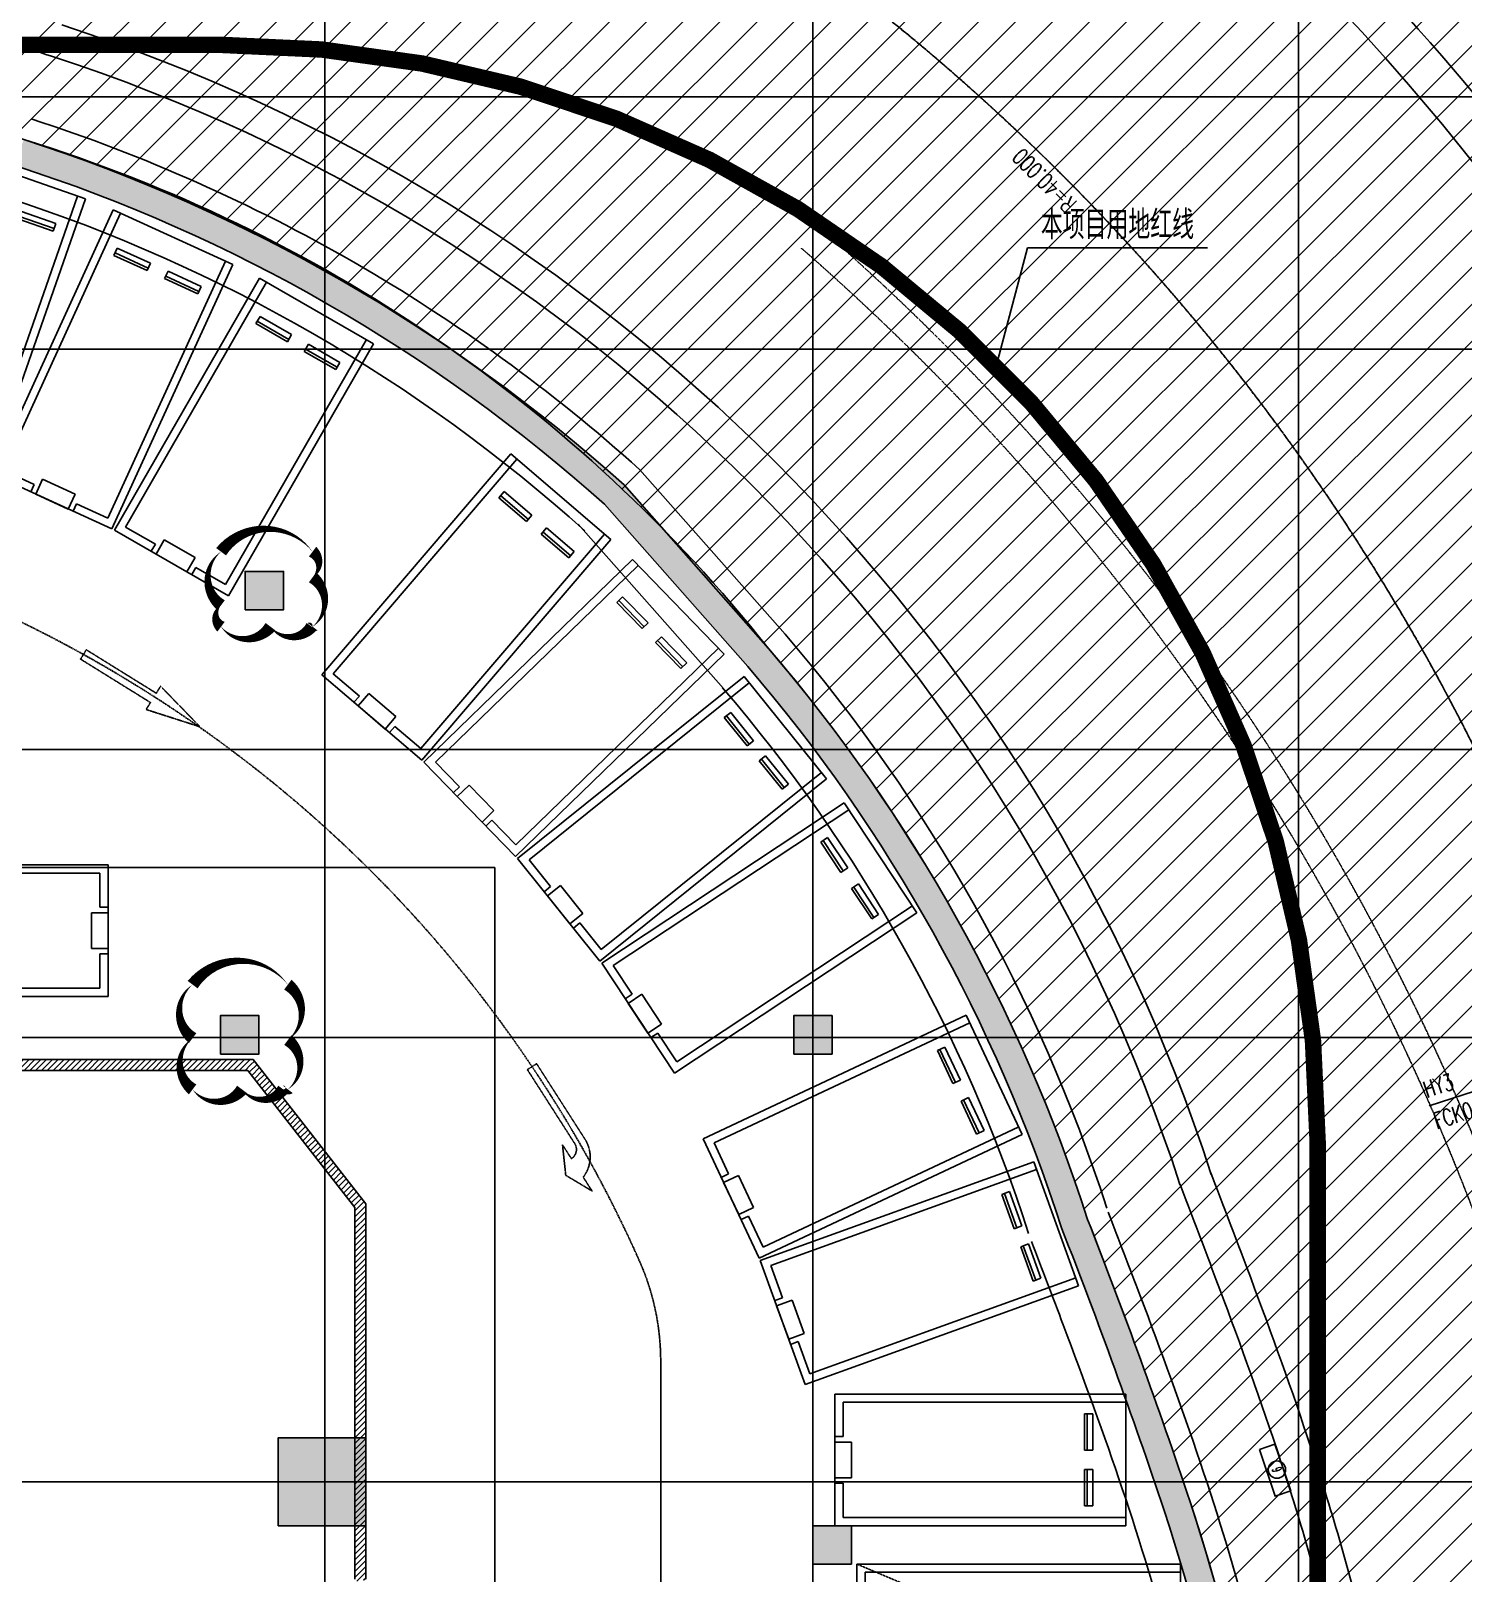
# Model space of a CAD drawing. Extents: x -12047294 to -5625356, y -1456591 to -622873.
# Drawn here: x -5738346 to -5712237, y -686239 to -658119 of the extents above; entities that cross this region are included whole.
import ezdxf
from ezdxf.enums import TextEntityAlignment as Align
from ezdxf.xclip import XClip

# ---------------------------------------------------------------- set-up
doc = ezdxf.new("R2010")
doc.units = 0
doc.header["$LTSCALE"] = 10
doc.header["$MEASUREMENT"] = 0
doc.header["$XCLIPFRAME"] = 2
for name, pattern in [('CENTER', [2, 1.25, -0.25, 0.25, -0.25]), ('DASH', [0.35, 0.25, -0.1]), ('DASHDOT', [1, 0.5, -0.25, 0, -0.25]), ('DASHED2', [9.525, 6.35, -3.175]), ('DOTE', [2.42, 2, -0.2, 0.02, -0.2])]:
    doc.linetypes.add(name, pattern=pattern)
for name, color, linetype in [('A-15-PKNG-普通车位', 162, 'Continuous'), ('A-15-PKNG-机械车位', 136, 'Continuous'), ('A-CENTER-LINE_道路中心线_', 1, 'DOTE'), ('A-COLUMN', 10, 'Continuous'), ('A-DIMLEAD', 130, 'Continuous'), ('A-FireH', 6, 'Continuous'), ('A-TEXTROOM-报建', 210, 'Continuous'), ('A-TK', 7, 'Continuous'), ('A-WALL', 2, 'Continuous'), ('A-车行线', 144, 'DASH'), ('AXIS', 3, 'Continuous'), ('A用地红线', 10, 'Continuous'), ('CX-7消防模块箱', 51, 'Continuous'), ('DOTE', 9, 'DOTE'), ('f3-负三层隧道', 8, 'Continuous'), ('JXD', 3, 'Continuous'), ('PS-排水', 140, 'Continuous'), ('PUB_HATCH', 252, 'Continuous'), ('WALL-外', 1, 'Continuous'), ('共享通道', 4, 'Continuous'), ('特征点_FC', 2, 'Continuous'), ('设计参数_FC', 2, 'Continuous')]:
    doc.layers.add(name, color=color, linetype=linetype)
doc.layers.add('A-本次修改', color=6, linetype='Continuous', plot=False)
doc.styles.add('_TCH_DIM', font='tjromans.shx', dxfattribs={"width": 0.8, "bigfont": 'tjhztxt.shx'})
doc.styles.add('EICAD', font='simplex.shx', dxfattribs={"width": 0.707, "height": 2, "bigfont": 'tjkts.shx'})
doc.styles.add('SMEDI', font='simplex.shx', dxfattribs={"width": 0.75, "bigfont": 'tjhts.shx'})
pattern_1 = [(45, (-533914.12, 53.85), (-53.0330298, 53.0330298), [])]

# ---------------------------------------------------------------- blocks, each defined once
blk = doc.blocks.new('car-0')
for p, q in [((0, -5300, -100), (0, 0, -100)), ((0, 0, -100), (2400, 0, -100)), ((2400, 0, -100), (2400, -5300, -100)), ((150, 0, -100), (150, -5150, -100)), ((2250, -5150, -100), (2250, 0, -100)), ((360, -750, -100), (360, -600, -100)), ((360, -600, -100), (1025, -600, -100)), ((1025, -700, -100), (360, -700, -100)), ((1025, -750, -100), (360, -750, -100)), ((1025, -600, -100), (1025, -750, -100)), ((2041, -600, -100), (1376, -600, -100)), ((1376, -600, -100), (1376, -750, -100)), ((1376, -700, -100), (2041, -700, -100)), ((1376, -750, -100), (2041, -750, -100)), ((2041, -750, -100), (2041, -600, -100)), ((875, -5000, -100), (875, -5300, -100)), ((1525, -5000, -100), (875, -5000, -100)), ((1525, -5300, -100), (1525, -5000, -100)), ((2400, -5300, -100), (0, -5300, -100)), ((150, -5150, -100), (775, -5150, -100)), ((775, -5150, -100), (775, -5300, -100)), ((875, -5300, -100), (1525, -5300, -100)), ((1625, -5300, -100), (1625, -5150, -100)), ((1625, -5150, -100), (2250, -5150, -100))]:
    blk.add_line(p, q)
blk = doc.blocks.new('*U58')
at = {"layer": 'A-15-PKNG-普通车位', "xscale": -1, "rotation": 277.784948541625}
blk.add_blockref('car-0', (31539, -23248, 100), dxfattribs=at)
blk = doc.blocks.new('二层机械车库')
at = {"layer": 'A-15-PKNG-机械车位'}
for p, q in [((0, -100), (0, -7600)), ((0, -100), (5900, -100)), ((0, -2600), (0, -100)), ((5900, -100), (0, -100)), ((5750, -250), (0, -250)), ((5750, -925), (5750, -250)), ((5900, -100), (5900, -2600)), ((5900, -7600), (5900, -100)), ((750, -510), (600, -510)), ((600, -510), (600, -1175)), ((700, -1175), (700, -510)), ((750, -1175), (750, -510)), ((5900, -1025), (5600, -1025)), ((5600, -1025), (5600, -1675)), ((5900, -925), (5750, -925)), ((5900, -1675), (5900, -1025)), ((600, -1175), (750, -1175)), ((600, -2190), (600, -1525)), ((600, -1525), (750, -1525)), ((700, -1525), (700, -2190)), ((750, -1525), (750, -2190)), ((5600, -1675), (5900, -1675)), ((5750, -2450), (5750, -1775)), ((5750, -1775), (5900, -1775)), ((750, -2190), (600, -2190)), ((0, -2450), (5750, -2450)), ((0, -2600), (5900, -2600)), ((0, -5100), (0, -2600)), ((5900, -2600), (0, -2600)), ((5750, -2750), (0, -2750)), ((5750, -3425), (5750, -2750)), ((5900, -2600), (5900, -5100)), ((750, -3010), (600, -3010)), ((600, -3010), (600, -3675)), ((700, -3675), (700, -3010)), ((750, -3675), (750, -3010)), ((5900, -3525), (5600, -3525)), ((5600, -3525), (5600, -4175)), ((5900, -3425), (5750, -3425)), ((5900, -4175), (5900, -3525)), ((600, -3675), (750, -3675)), ((600, -4690), (600, -4025)), ((600, -4025), (750, -4025)), ((700, -4025), (700, -4690)), ((750, -4025), (750, -4690)), ((5600, -4175), (5900, -4175)), ((5750, -4950), (5750, -4275)), ((5750, -4275), (5900, -4275)), ((750, -4690), (600, -4690)), ((0, -4950), (5750, -4950)), ((0, -5100), (5900, -5100)), ((0, -7600), (0, -5100)), ((5900, -5100), (0, -5100)), ((5750, -5250), (0, -5250)), ((5750, -5925), (5750, -5250)), ((5900, -5100), (5900, -7600)), ((750, -5510), (600, -5510)), ((600, -5510), (600, -6175)), ((700, -6175), (700, -5510)), ((750, -6175), (750, -5510)), ((600, -6175), (750, -6175)), ((5900, -6025), (5600, -6025)), ((5600, -6025), (5600, -6675)), ((5900, -5925), (5750, -5925)), ((5900, -6675), (5900, -6025)), ((600, -7190), (600, -6525)), ((600, -6525), (750, -6525)), ((700, -6525), (700, -7190)), ((750, -6525), (750, -7190)), ((5600, -6675), (5900, -6675)), ((5750, -7450), (5750, -6775)), ((5750, -6775), (5900, -6775)), ((750, -7190), (600, -7190)), ((0, -7450), (5750, -7450)), ((0, -7600), (5900, -7600)), ((5900, -7600), (0, -7600))]:
    blk.add_line(p, q, dxfattribs=at)
at = {"layer": 'A-15-PKNG-机械车位', "linetype": 'DASH'}
for p, q in [((0, -2600), (5900, -100)), ((0, -5100), (5900, -2600)), ((5900, -5100), (0, -2600)), ((0, -7600), (5900, -5100)), ((5900, -7600), (0, -5100))]:
    blk.add_line(p, q, dxfattribs=at)
blk = doc.blocks.new('dFASDWA$Wfdf3')
at = {"layer": 'A-15-PKNG-普通车位'}
for name, p, rotation in [('*U58', (2115302, 56671, -100), 62.95571453074376), ('*U58', (2116516, 58798, -100), 57.6341221255855), ('*U58', (2117921, 60804, -100), 52.31252972042736), ('*U58', (2120909, 64381, -100), 41.66934491011087), ('*U58', (2122812, 65923, -100), 36.34775250495254), ('*U58', (2124849, 67281, -100), 31.02616009979407), ('*U58', (2127004, 68444, -100), 25.70456769463572), ('car-0', (2145461, 59650, 100), 90), ('*U58', (2130381, 69896, -100), 17.38467670156058), ('*U58', (2132750, 70519, -100), 12.06308429640233)]:
    blk.add_blockref(name, p, dxfattribs=dict(at, rotation=rotation))
at = {"layer": 'A-15-PKNG-普通车位', "xscale": -1, "rotation": 270}
blk.add_blockref('car-0', (2169311, 50000, 100), dxfattribs=at)
at = {"layer": 'A-15-PKNG-机械车位', "xscale": -1}
blk.add_blockref('二层机械车库', (2170311, 49400), dxfattribs=at)
blk = doc.blocks.new('fdfADQW$#fdF3R')
at = {"layer": 'PUB_HATCH'}
for points in [[(10197359, -2082387), (10197715, -2082034, 0.104919), (10186771, -2075736), (10186721, -2075883), (10186617, -2076212, -0.104675)], [(10199972, -2085346), (10200349, -2085018), (10197715, -2082034), (10197359, -2082387)], [(10205694, -2095595), (10206165, -2095427, 0.099517), (10200349, -2085018), (10199972, -2085346, -0.099618)], [(10207560, -2100734), (10208035, -2100577, 0.012959), (10206165, -2095427), (10205694, -2095595, -0.012992)], [(10209474, -2110519), (10209972, -2110481, 0.06042), (10208035, -2100577), (10207560, -2100734, -0.060415)]]:
    blk.add_hatch(color=256, dxfattribs=at).paths.add_polyline_path(points)
at = {"layer": 'A-COLUMN'}
for radius, start, end in [(41908, 4.1557, 17.9861), (41408, 4.1538, 17.9832)]:
    blk.add_arc((10168175, -2113518), radius, start, end, dxfattribs=at)
at = {"layer": 'WALL-外'}
for p, q in [((10200349, -2085018), (10197715, -2082034)), ((10199972, -2085346), (10197359, -2082387))]:
    blk.add_line(p, q, dxfattribs=at)
for centre, radius, start, end in [((10177401, -2104674), 30417, 48.0997, 72.0578), ((10177401, -2104674), 29917, 48.1552, 72.0578), ((10177365, -2104688), 30252, 17.8262, 40.559), ((10177365, -2104688), 29752, 17.796, 40.5516), ((10107768, -2134062), 105710, 18.46726, 21.43719), ((10107768, -2134062), 105210, 18.4684, 21.44579)]:
    blk.add_arc(centre, radius, start, end, dxfattribs=at)
blk = doc.blocks.new('A$C08C4793D')
at = {"layer": 'A-车行线', "ltscale": 2}
for p, q in [((0, 2500), (250, 2500)), ((250, 2500), (250, 0)), ((583, 2500), (833, 2500)), ((583, 2500), (583, 0)), ((250, 0), (583, 0))]:
    blk.add_line(p, q, dxfattribs=at)
for points in [[(417, 4167), (0, 2500)], [(417, 4167), (833, 2500)]]:
    blk.add_lwpolyline(points, dxfattribs=at)
blk = doc.blocks.new('A$C55541BB0')
at = {"layer": 'A-车行线', "ltscale": 2}
for p, q in [((667, 4167), (667, 3667)), ((667, 3000), (667, 2500)), ((0, 2724), (0, 0)), ((333, 2667), (333, 0)), ((333, 0), (0, 0))]:
    blk.add_line(p, q, dxfattribs=at)
for points in [[(1083, 3333), (667, 4167)], [(1083, 3333), (667, 2500)]]:
    blk.add_lwpolyline(points, dxfattribs=at)
for centre, radius, start in [((1000, 2724), 1000, 109.4712), ((667, 2667), 333, 90)]:
    blk.add_arc(centre, radius, start, 180, dxfattribs=at)
blk = doc.blocks.new('dASDASEWQ%$555443')
at = {"layer": 'A-车行线', "ltscale": 5}
blk.add_line((2431022, 53000), (2431022, 11250), dxfattribs=at)
for centre, radius, start, end in [((2409015, 45184), 23673, 24.058, 82.7825), ((2426522, 53000), 4500, 0, 24.058)]:
    blk.add_arc(centre, radius, start, end, dxfattribs=at)
at = {"layer": 'A-车行线', "extrusion": (0, 0, -1)}
for name, p, xscale, yscale, zscale, rotation in [('A$C08C4793D', (-2420368, 65672), 0.6000060000660609, 0.6000060000660609, -0.6000060000660608, 121.8334320365464), ('A$C55541BB0', (-2428760, 58423), -0.6000051700102624, 0.6000051700102624, -0.6000051700102624, 147.357433661074)]:
    blk.add_blockref(name, p, dxfattribs=dict(at, xscale=xscale, yscale=yscale, zscale=zscale, rotation=rotation))
blk = doc.blocks.new('FDFe23wdwd3234')
at = {"layer": 'A-CENTER-LINE_道路中心线_', "color": 156, "ltscale": 5}
for start, end in [(50.0155968, 72.0950689), (17.9049311, 50.0155968)]:
    blk.add_arc((42050.504, 64351.071), 40000, start, end, dxfattribs=at)
at = {"layer": 'AXIS', "color": 156, "linetype": 'CENTER', "ltscale": 0.1}
blk.add_arc((42050.544, 64351.103), 40000, 17.9049334, 72.0950711, dxfattribs=at)
at = {"layer": 'CX-7消防模块箱', "color": 156, "elevation": 7691.255}
blk.add_lwpolyline([(73938.029, 69390.545), (74224.549, 68537.371), (74508.94, 68632.877), (74222.42, 69486.052)], close=True, dxfattribs=at)
at = {"layer": 'CX-7消防模块箱', "color": 156}
blk.add_circle((74258.197, 69021.857, 7691.255), 157.5, dxfattribs=at)
at = {"layer": 'f3-负三层隧道', "color": 156, "linetype": 'DASHED2', "ltscale": 0.1}
for radius in [44715.244, 44215.244]:
    blk.add_arc((36534.036, 57963.085), radius, 0, 48.9163701, dxfattribs=at)
at = {"layer": 'JXD', "color": 156}
for centre, start, end in [((42050.544, 64351.103), 36.8520852, 49.6427988), ((42050.543, 64351.102), 36.8520826, 49.6427963)]:
    blk.add_arc(centre, 45750, start, end, dxfattribs=at)
at = {"layer": 'PS-排水', "color": 156}
for points in [[(73061.276, 74405.678, 0.240409312), (52105.116, 95361.836, 0.240409312)], [(73061.275, 74405.675, 0.240409312), (52105.116, 95361.835, 0.240409312)]]:
    blk.add_lwpolyline(points, format="xyb", dxfattribs=at)
for points in [[(73051.792, 74432.532), (73246.777, 73922.764), (73442.055, 73412.232), (74021.731, 71876.18), (74399.991, 70846.212), (75137.118, 68658.68), (75488.646, 67497.81), (76081.432, 65137.993), (76325.38, 63947.559), (76719.94, 61549.433), (76869.255, 60343.386), (77035.549, 58492.835), (77081.405, 57849.374), (77154.181, 56598.947), (77181.948, 55991.724), (77223.021, 54898.252), (77238.098, 54412.635), (77264.542, 53438.679), (77275.911, 52945.436), (77286.975, 52387.527), (77287.198, 52376.217), (77287.422, 52364.883)], [(73051.793, 74432.535), (73246.777, 73922.767), (73442.056, 73412.235), (74021.732, 71876.183), (74399.992, 70846.215), (75137.119, 68658.683), (75488.647, 67497.813), (76081.433, 65137.996), (76325.381, 63947.562), (76719.941, 61549.436), (76869.256, 60343.389), (77035.551, 58492.838), (77081.406, 57849.377), (77154.182, 56598.95), (77181.949, 55991.727), (77223.023, 54898.255), (77238.1, 54412.638), (77264.543, 53438.682), (77275.913, 52945.439), (77286.976, 52387.53), (77287.2, 52376.22), (77287.423, 52364.886)]]:
    blk.add_open_spline(points, degree=3, knots=[0, 0, 0, 0, 1.634643668, 1.634643668, 4.903931003, 4.903931003, 8.499583121, 8.499583121, 12.095235239, 12.095235239, 15.690887358, 15.690887358, 17.608236324, 17.608236324, 19.420466597, 19.420466597, 20.874407454, 20.874407454, 22.328348312, 22.328348312, 22.358372245, 22.358372245, 22.358372245, 22.358372245], dxfattribs=at)
at = {"layer": '共享通道', "color": 156}
for p, q in [((62645.118, 87253.142), (65293.082, 84254.477)), ((62645.119, 87253.144), (65293.083, 84254.479)), ((61520.749, 86260.27), (64168.713, 83261.606))]:
    blk.add_line(p, q, dxfattribs=at)
for points in [[(72490.527, 74220.624, 0.240409312), (51920.062, 94791.087, 0.240409312)], [(72490.526, 74220.621, 0.240409312), (51920.062, 94791.085, 0.240409312)], [(62645.119, 87253.144, 0.105100522), (51549.955, 93649.587, 0.240409312)], [(62645.118, 87253.142, 0.105100522), (51549.955, 93649.586, 0.240409312)], [(61642.136, 86137.783, 0.105100522), (51087.322, 92222.711, 0.240409312)], [(71158.777, 73788.83, 0.098977711), (65293.082, 84254.477, 0.240409312)], [(71158.777, 73788.833, 0.098977711), (65293.083, 84254.479, 0.240409312)], [(69731.902, 73326.196, 0.098977711), (64153.742, 83278.821, 0.098977711)]]:
    blk.add_lwpolyline(points, format="xyb", dxfattribs=at)
for centre, start, end in [((42050.544, 64351.103), 36.8520852, 49.6427988), ((42050.543, 64351.102), 36.8520826, 49.6427963)]:
    blk.add_arc(centre, 46550, start, end, dxfattribs=at)
for points, knots in [([(29588.097, 98999.92), (30167.501, 98976.338), (30746.84, 98952.759), (32484.009, 98875.157), (33640.994, 98814.267), (36145.379, 98622.545), (37491.766, 98478.319), (40171.248, 98073.484), (41504.033, 97817.85), (44230.925, 97191.098), (45621.475, 96810.447), (48379.518, 95974.044), (49748.417, 95520.731), (51383.832, 94971.616), (51651.674, 94881.442), (51919.53, 94791.263)], [0, 0, 0, 0, 1.737847834, 1.737847834, 5.213543503, 5.213543503, 9.27985726, 9.27985726, 13.346171018, 13.346171018, 17.672115646, 17.672115646, 21.998060275, 21.998060275, 22.845508582, 22.845508582, 22.845508582, 22.845508582]), ([(29588.097, 98999.919), (30167.502, 98976.337), (30746.84, 98952.758), (32484.009, 98875.156), (33640.994, 98814.266), (36145.379, 98622.543), (37491.766, 98478.317), (40171.248, 98073.482), (41504.033, 97817.848), (44230.925, 97191.097), (45621.476, 96810.446), (48379.518, 95974.042), (49748.417, 95520.729), (51383.832, 94971.614), (51651.674, 94881.44), (51919.53, 94791.261)], [0, 0, 0, 0, 1.737847834, 1.737847834, 5.213543503, 5.213543503, 9.27985726, 9.27985726, 13.346171018, 13.346171018, 17.672115646, 17.672115646, 21.998060275, 21.998060275, 22.845508582, 22.845508582, 22.845508582, 22.845508582]), ([(72491.388, 74218.18), (72686.423, 73708.279), (72881.431, 73198.447), (73459.36, 71667.015), (73835.183, 70643.476), (74565.642, 68475.58), (74912.651, 67328.835), (75496.535, 65002.871), (75737.663, 63825.613), (76164.341, 61228.444), (76329.119, 59805.723), (76548.023, 56956.474), (76605.918, 55528.64), (76661.93, 53545.144), (76674.945, 52990.636), (76687.305, 52364.883)], [0, 0, 0, 0, 1.635070645, 1.635070645, 4.905211934, 4.905211934, 8.505641039, 8.505641039, 12.106070143, 12.106070143, 16.395222674, 16.395222674, 20.684375205, 20.684375205, 22.347901886, 22.347901886, 22.347901886, 22.347901886]), ([(72491.389, 74218.183), (72686.424, 73708.282), (72881.432, 73198.45), (73459.361, 71667.018), (73835.183, 70643.478), (74565.643, 68475.583), (74912.651, 67328.838), (75496.536, 65002.874), (75737.664, 63825.616), (76164.343, 61228.447), (76329.12, 59805.725), (76548.024, 56956.477), (76605.92, 55528.642), (76661.931, 53545.147), (76674.947, 52990.639), (76687.307, 52364.886)], [0, 0, 0, 0, 1.635070645, 1.635070645, 4.905211934, 4.905211934, 8.505641039, 8.505641039, 12.106070143, 12.106070143, 16.395222674, 16.395222674, 20.684375205, 20.684375205, 22.347901886, 22.347901886, 22.347901886, 22.347901886]), ([(71183.778, 73718.024), (71378.979, 73207.688), (71573.404, 72699.37), (72147.383, 71178.369), (72517.989, 70168.437), (73196.902, 68153.041), (73505.355, 67142.934), (74168.691, 64592.043), (74475.59, 63021.555), (74872.235, 60223.138), (74995.067, 59000.932), (75163.652, 56535.688), (75212.194, 55292.023), (75262.464, 53504.091), (75275.056, 52968.177), (75287.031, 52364.883)], [0, 0, 0, 0, 1.636467138, 1.636467138, 4.909401414, 4.909401414, 8.182335689, 8.182335689, 13.122663688, 13.122663688, 16.914206747, 16.914206747, 20.705749806, 20.705749806, 22.323194999, 22.323194999, 22.323194999, 22.323194999]), ([(71183.779, 73718.027), (71378.98, 73207.69), (71573.405, 72699.372), (72147.384, 71178.372), (72517.99, 70168.44), (73196.903, 68153.044), (73505.356, 67142.937), (74168.692, 64592.046), (74475.591, 63021.558), (74872.236, 60223.141), (74995.068, 59000.935), (75163.653, 56535.69), (75212.196, 55292.026), (75262.466, 53504.094), (75275.058, 52968.18), (75287.033, 52364.886)], [0, 0, 0, 0, 1.636467138, 1.636467138, 4.909401414, 4.909401414, 8.182335689, 8.182335689, 13.122663688, 13.122663688, 16.914206747, 16.914206747, 20.705749806, 20.705749806, 22.323194999, 22.323194999, 22.323194999, 22.323194999]), ([(69782.767, 73182.143), (69978.442, 72670.57), (70172.552, 72163.058), (70743.059, 70651.157), (71108.586, 69654.306), (71770.531, 67687.929), (72068.456, 66710.432), (72576.772, 64751.649), (72792.58, 63754.355), (73200.552, 61465.339), (73369.316, 60170.604), (73606.838, 57550.791), (73674.812, 56220.09), (73733.99, 54488.438), (73745.158, 54112.012), (73765.343, 53352.699), (73774.365, 52966.647), (73784.239, 52488.836), (73785.49, 52427.226), (73786.734, 52364.883)], [0, 0, 0, 0, 1.640459197, 1.640459197, 4.92137759, 4.92137759, 8.202295983, 8.202295983, 11.483214376, 11.483214376, 15.65184957, 15.65184957, 19.820484765, 19.820484765, 20.974102623, 20.974102623, 22.127720482, 22.127720482, 22.296397607, 22.296397607, 22.296397607, 22.296397607])]:
    blk.add_open_spline(points, degree=3, knots=knots, dxfattribs=at)
at = {"layer": '特征点_FC', "color": 156, "linetype": 'Continuous'}
blk.add_lwpolyline([(80113.208, 76648.621), (78685.857, 76187.464), (77035.195, 75654.158)], dxfattribs=at)
at = {"layer": 'CX-7消防模块箱', "color": 156, "style": 'SMEDI', "width": 0.75}
blk.add_text('9', height=171.425, rotation=288.5634929, dxfattribs=at).set_placement((74164.275, 69032.294, 7691.255), (74189.613, 68956.845, 7691.255), align=Align.FIT)
at = {"layer": '特征点_FC', "color": 156, "style": 'EICAD', "width": 0.707}
for s, p in [('HY3', (76989.08, 75796.893)), ('FCK0+550.523', (77173.543, 75225.952))]:
    blk.add_text(s, height=300, rotation=17.9049306, dxfattribs=at).set_placement(p)
at = {"layer": '设计参数_FC', "color": 156, "style": 'EICAD', "width": 0.707}
blk.add_text('R=40.000', height=300, rotation=134.9999995, dxfattribs=at).set_placement((70630.421, 92127.561))
blk = doc.blocks.new('_FZH')
blk.add_lwpolyline([(-0.5, -0.5), (0.5, -0.5), (0.5, 0.5), (-0.5, 0.5)], close=True)
at = {"layer": 'PUB_HATCH'}
blk.add_solid([(-0.5, -0.5), (0.5, -0.5), (-0.5, 0.5), (0.5, 0.5)], dxfattribs=at)

msp = doc.modelspace()

# ---------------------------------------------------------------- hatches: boundary and pattern name
at = {"layer": 'A-FireH'}
h = msp.add_hatch(dxfattribs=at)
h.set_pattern_fill('普通砖', color=256, scale=30, style=0)
h.set_pattern_definition(pattern_1)
h.paths.add_polyline_path([(-5769156.3, -677006.8), (-5769089.7, -677073.4), (-5734389.7, -677073.4), (-5734292, -676873.4), (-5769089.7, -676873.4)])
h = msp.add_hatch(dxfattribs=at)
h.set_pattern_fill('普通砖', color=256, scale=30, style=0)
h.set_pattern_definition(pattern_1)
h.paths.add_polyline_path([(-5734292, -676873.4), (-5734389.7, -677073.4), (-5732439.7, -679573.4), (-5732239.7, -679504.7)])
h = msp.add_hatch(dxfattribs=at)
h.set_pattern_fill('普通砖', color=256, scale=30, style=0)
h.set_pattern_definition(pattern_1)
h.paths.add_polyline_path([(-5732239.7, -679504.7), (-5732439.7, -679573.4), (-5732439.7, -686348.4), (-5732373, -686415.1), (-5732239.7, -686348.4)])
at = {"layer": 'A-TEXTROOM-报建'}
h = msp.add_hatch(dxfattribs=at)
h.set_pattern_fill('ANSI31', color=156, scale=300)
h.set_pattern_definition([(45, (6459.6, 7e-09), (-336.759605, 336.759605), [])])
edge = h.paths.add_edge_path(flags=16)
edge.add_arc((-5789890.1, -733372.9), 19800.3, 180.00002, 210.33182)
edge.add_line((-5806980, -743372.1), (-5798690.9, -743375))
edge.add_arc((-5798679.1, -768354), 24979, 71.82959, 90.02715, ccw=False)
edge.add_arc((-5798679.1, -768354), 24979, 46.40636, 71.82959, ccw=False)
edge.add_arc((-5761511.4, -729209.4), 29000, 226.55073, 235.72344)
edge.add_line((-5777843.9, -753173), (-5734626.5, -753172.4))
edge.add_line((-5734626.5, -753172.4), (-5734626.6, -742573))
edge.add_line((-5734626.6, -742573), (-5724090.3, -742573.2))
edge.add_line((-5724090.3, -742573.2), (-5724090.3, -706873))
edge.add_line((-5724090.3, -706873), (-5715090.4, -706873))
edge.add_line((-5715090.4, -706873), (-5715090.4, -697848.9))
edge.add_arc((-5806750.6, -701974.8), 91753, 2.577338, 4.963321)
edge.add_arc((-5757072.8, -697881.8), 41908, 5.26452, 17.9861)
edge.add_arc((-5817479.3, -718426.1), 105710, 18.467251, 21.437185)
edge.add_arc((-5747882, -689052.2), 30252, 17.82622, 40.55905)
edge.add_arc((-5746701.1, -686704.3), 27846.7, 38.4683, 72.82075)
edge.add_arc((-5793741.7, -821555.8), 170652.4, 71.1042, 72.756978)
edge.add_line((-5743156, -658573.2), (-5782091.3, -658573.2))
edge.add_line((-5782091.3, -658573.2), (-5782091.3, -664172.9))
edge.add_line((-5782091.3, -664172.9), (-5804290.4, -664172.9))
edge.add_line((-5804290.4, -664172.9), (-5804290.4, -680572.8))
edge.add_line((-5804290.4, -680572.8), (-5809690.4, -680572.8))
edge.add_line((-5809690.4, -680572.8), (-5809690.4, -733372.9))
h.paths.add_polyline_path([(-5821993.3, -644043.7), (-5678940.3, -644043.7), (-5678940.3, -767193.7), (-5821993.3, -767193.7)])

# ---------------------------------------------------------------- linework, layer by layer
at = {"layer": 'A-DIMLEAD'}
for p, q in [((-5720747.8, -664231.1), (-5720179.3, -662075)), ((-5720179.3, -662075), (-5716894.8, -662075))]:
    msp.add_line(p, q, dxfattribs=at)
at = {"layer": 'A-DIMLEAD', "const_width": 60}
msp.add_lwpolyline([(-5720755.5, -664260.1, 1), (-5720740.2, -664202.1, 1)], format="xyb", close=True, dxfattribs=at)
at = {"layer": 'A-TEXTROOM-报建', "color": 156}
msp.add_lwpolyline([(-5809690.4, -733372.9, 0.1331257), (-5806980, -743372.1), (-5798690.9, -743375, -0.0795691), (-5790889.5, -744620.6, -0.111387), (-5781455.1, -750263, 0.0400449), (-5777843.9, -753173), (-5734626.5, -753172.4), (-5734626.6, -742573), (-5724090.3, -742573.2), (-5724090.3, -706873), (-5715090.4, -706873), (-5715090.4, -697848.9, 0.0104112), (-5715341.6, -694036.5, 0.0555655), (-5717212.8, -684941.1, 0.0129595), (-5719082.4, -679791.1, 0.0995173), (-5724898.4, -669381.4, 0.1510236), (-5738476.2, -660100, 0.0072117), (-5743156, -658573.2), (-5782091.3, -658573.2), (-5782091.3, -664172.9), (-5804290.4, -664172.9), (-5804290.4, -680572.8), (-5809690.4, -680572.8)], format="xyb", close=True, dxfattribs=at)
at = {"layer": 'A-WALL'}
for p, q in [((-5769089.7, -676873.4), (-5734292, -676873.4)), ((-5769089.7, -677073.4), (-5734389.7, -677073.4)), ((-5734389.7, -677073.4), (-5732439.7, -679573.4)), ((-5734292, -676873.4), (-5732239.7, -679504.7)), ((-5732439.7, -679573.4), (-5732439.7, -686348.4)), ((-5732239.7, -679504.7), (-5732239.7, -686348.4))]:
    msp.add_line(p, q, dxfattribs=at)
at = {"layer": 'A-本次修改', "color": 7}
msp.add_lwpolyline([(-5734879, -667616, 0, 225, 0.5), (-5734879, -668591, 0, 225, 0.5), (-5734879, -668982.6, 0, 225, 0.5), (-5733979, -668982.6, 0, 225, 0.5), (-5733229, -668982.6, 0, 225, 0.5), (-5733211.3, -668982.6, 0, 225, 0.5), (-5733211.3, -668082.6, 0, 225, 0.5), (-5733211.3, -667616, 0, 225, 0.5)], format="xyseb", close=True, dxfattribs=at)
at = {"layer": 'A-本次修改', "color": 3}
msp.add_lwpolyline([(-5735397.7, -675509, 0, 225, 0.5), (-5735397.7, -676484, 0, 225, 0.5), (-5735397.7, -677418.5, 0, 225, 0.5), (-5734497.7, -677418.5, 0, 225, 0.5), (-5733747.7, -677418.5, 0, 225, 0.5), (-5733661.2, -677418.5, 0, 225, 0.5), (-5733661.2, -676518.5, 0, 225, 0.5), (-5733661.2, -675509, 0, 225, 0.5)], format="xyseb", close=True, dxfattribs=at)
at = {"layer": 'A用地红线', "color": 14, "linetype": 'DASHDOT', "ltscale": 3, "const_width": 300, "elevation": -100}
msp.add_lwpolyline([(-5809890.3, -666374.4, -0.4142685), (-5801889.6, -658373.6), (-5734890.4, -658373.6, -0.4142223), (-5714889.7, -678373.5), (-5714890.4, -745373.9, -0.3336182), (-5720657.7, -753056.7, -0.0708226), (-5722890.3, -753373.6), (-5789889.5, -753373.5, -0.4142223), (-5809890.3, -733373.7), (-5809890.3, -666373.6)], format="xyb", close=True, dxfattribs=at)
at = {"layer": 'DOTE', "linetype": 'DOTE'}
for p, q in [((-5732989.7, -756448.6), (-5732989.7, -655372.8)), ((-5812892.3, -676473.4), (-5711892.7, -676473.4)), ((-5812892.3, -684573.4), (-5711892.7, -684573.4))]:
    msp.add_line(p, q, dxfattribs=at)
at = {"layer": 'DOTE'}
for p, q in [((-5724089.7, -756373.6), (-5724089.7, -655372.8)), ((-5715239.7, -756373.6), (-5715239.7, -655372.8)), ((-5812892.3, -659323.4), (-5711892.7, -659323.4)), ((-5812892.3, -663923.4), (-5711892.7, -663923.4)), ((-5812892.3, -671223.4), (-5711892.7, -671223.4))]:
    msp.add_line(p, q, dxfattribs=at)
at = {"layer": 'DOTE', "color": 250, "linetype": 'DASH', "ltscale": 5}
msp.add_lwpolyline([(-5779889.7, -673373.4), (-5729889.7, -673373.4), (-5729889.7, -723273.4), (-5779889.7, -723273.4)], close=True, dxfattribs=at)

# ---------------------------------------------------------------- block references
ref = msp.add_blockref('FDFe23wdwd3234', (-5789889.7, -753373.4, -100))
XClip(ref).set_block_clipping_path([(-32103.6271261964, -13820.265442929), (110949.3835978871, 109329.7345570712)])
msp.add_blockref('fdfADQW$#fdF3R', (-15925247.5, 1415636.1, -100))
at = {"layer": 'A-15-PKNG-普通车位'}
msp.add_blockref('dFASDWA$Wfdf3', (-7887700.3, -735373.4), dxfattribs=at)
at = {"layer": 'A-COLUMN'}
for p, xscale, yscale, zscale in [((-5734089.7, -668323.4), 700, 700, 700), ((-5734539.7, -676423.4), 700, 700, 700), ((-5724089.7, -676423.4), 700, 700, 700), ((-5733039.7, -684573.4), 1600, 1600, 1600), ((-5723739.7, -685723.4), 700, 700, 700)]:
    msp.add_blockref('_FZH', p, dxfattribs=dict(at, xscale=xscale, yscale=yscale, zscale=zscale))
at = {"layer": 'A-车行线'}
msp.add_blockref('dASDASEWQ%$555443', (-8157887.2, -735373.4), dxfattribs=at)

# ---------------------------------------------------------------- texts
at = {"layer": 'A-TK', "style": '_TCH_DIM', "width": 0.8}
msp.add_text('本项目用地红线', height=525, dxfattribs=at).set_placement((-5719936, -661917.5))

doc.saveas('drawing.dxf')
